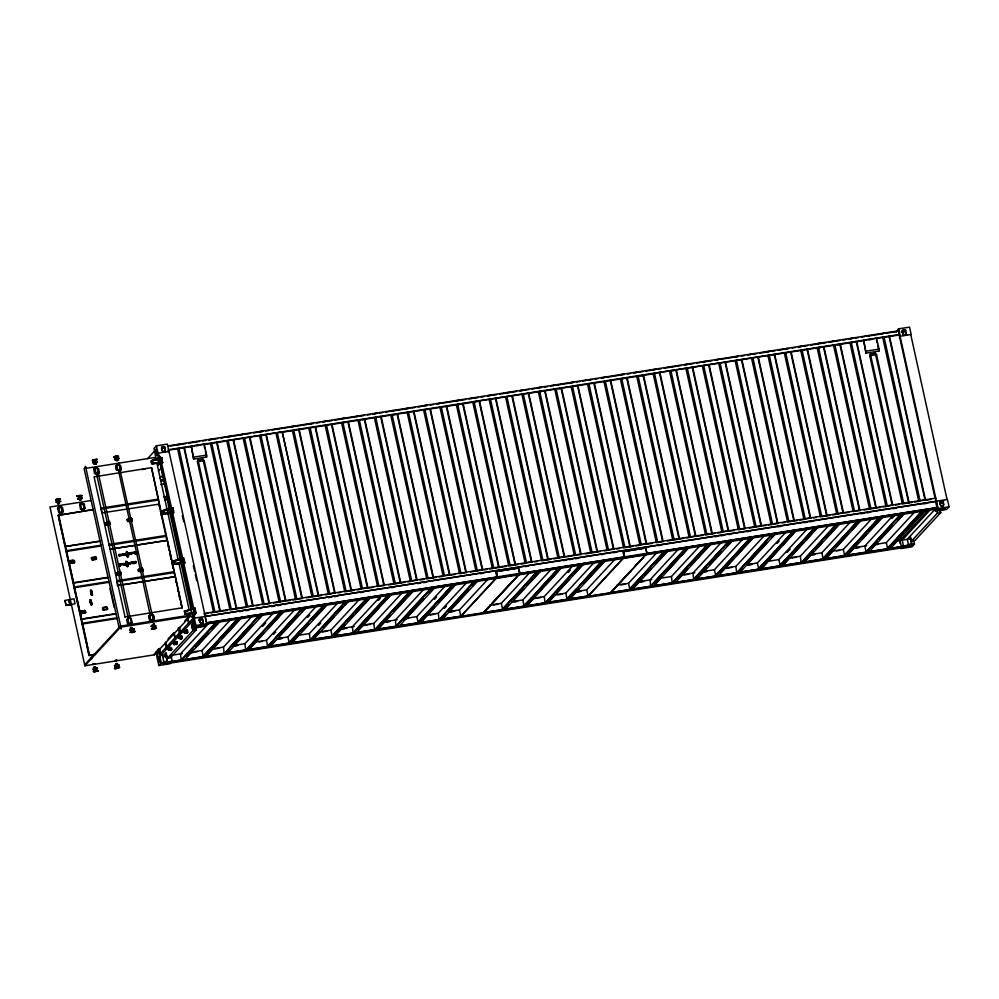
<?xml version="1.0" encoding="UTF-8"?>
<svg xmlns="http://www.w3.org/2000/svg" width="999" height="999" viewBox="0 0 999 999"><rect width="100%" height="100%" fill="white"/><g stroke="black" fill="none" stroke-linecap="round" stroke-linejoin="round"><path stroke-width="1.5" d="M169.78 649.812L168.694 649.163L169.181 648.501C169.256 645.878 169.443 651.922 169.78 649.113L171.104 648.913L170.429 650.386L169.98 649.025M90.16 602.147L91.396 601.96M90.634 592.432L91.871 592.232M126.411 564.472L127.647 564.273M126.885 554.745L128.109 554.944M126.811 565.521L127.447 563.936M127.273 555.806L127.235 554.17M127.422 565.584L127.56 564.223M128.009 555.444L127.972 554.482L127.273 555.556M127.922 554.22L126.698 552.947M159.503 657.704L159.615 659.29A5.195 1.436 81 0 0 160.002 661.063L160.227 661.8M164.61 498.339L167.083 497.952L169.368 510.489M193.644 459.09L191.296 446.253L204.258 444.205L206.643 455.082L206.606 457.055L193.644 459.09L191.296 446.253M195.267 623.975L195.105 625.124L194.593 624.7A5.195 1.436 81 0 1 193.856 621.341L194.256 620.192M866.008 353.134L863.66 340.284L876.623 338.249L879.02 349.126L878.983 351.086L866.008 353.134L863.66 340.284M57.517 508.454L58.079 507.654M57.842 508.241L58.441 508.479L57.817 508.266M59.153 512.362L59.266 512.037M62.937 511.65L62.425 511.288L62.85 511.775M70.192 563.336C66.746 560.639 75.312 558.241 74.625 562.15M80.332 505.044L79.733 504.82L80.357 505.019M80.782 508.928L80.919 508.978M80.519 611.413L81.131 613.548L85.527 612.787M85.002 508.541L84.303 503.846L79.92 504.283M81.406 612.587L81.069 612.662M84.565 611.825L84.678 611.513M85.627 612.599L85.452 610.951M94.618 469.63L94.106 469.28L94.53 469.767M91.321 558.229L95.592 556.843M91.421 557.829L92.033 559.964L96.129 559.34M95.454 473.201L94.83 473.301L95.467 473.176M91.621 605.032L90.797 604.582L89.997 600.137M92.557 594.917L91.259 594.867L90.459 590.421M91.109 590.372L90.447 590.746M92.395 558.703L92.17 558.466M91.234 590.534L91.533 591.445L90.697 590.696M90.385 599.825L91.833 604.982M92.482 594.992L91.683 590.546L90.859 590.109M91.421 658.416L90.797 658.516L91.433 658.553M99.463 472.577L98.901 473.376M96.091 558.129L96.066 558.154M96.616 558.616L92.358 560.002M105.307 522.852L106.319 524.95M106.256 523.951L105.744 523.588M103.297 609.153L102.772 608.803M107.642 608.741L107.08 609.552M115.634 465.846L116.508 470.279L118.069 470.054M116.496 572.714L116.508 574.637L117.333 575.074M116.321 572.976L117.008 575.037M121.291 469.518L119.73 464.947M116.858 573.588L117.283 574.075L116.871 573.563M120.467 573.301L120.492 573.114M120.966 574.575L121.254 572.527M127.223 519.405L127.397 521.053M127.722 566.47C125.412 567.682 124.85 559.49 126.948 561.925M126.661 551.673C132.243 556.081 124.475 560.676 126.736 551.598M127.422 566.608L125.974 561.45M127.298 556.655L126.274 551.985M127.497 563.311L126.224 562.674C125.911 561.888 127.36 560.514 127.822 566.283M128.284 556.568L127.285 552.122M126.186 561.401L127.023 561.838L127.635 566.558M131.993 519.755L131.468 519.393M127.41 619.305L127.435 619.28M132.155 520.854L132.143 518.943M132.405 520.516L131.643 518.531M132.368 623.051L131.131 618.506M136.026 552.547L135.402 552.647L136.089 552.672M132.455 622.652L131.356 623.463L130.482 617.981L129.57 617.994M136.014 552.709L135.777 552.722M138.237 569.53L138.574 571.478L141.646 571.316M139.198 570.616L138.674 570.267M143.344 570.729L142.333 568.631M148.801 615.659L150.112 620.579M148.626 615.921L149.588 620.267L152.622 619.692M149.738 619.929L149.838 620.054M153.871 618.968L153.846 618.993M154.283 619.605L153.559 615.459M170.305 648.676L170.429 650.386L171.778 649.5C172.802 646.291 167.058 647.252 169.355 649.887M179.433 636.425C178.172 641.583 181.256 632.067 182.342 638.099L180.981 638.985L180.544 637.624M168.569 648.601L168.868 647.827M173.576 643.194L176.548 643.069L177.223 643.618L176.486 644.417L175.662 643.993L176.835 641.57L177.223 643.618L175.874 644.517C174.925 642.544 176.711 640.534 176.598 643.718L173.963 642.782L176.835 641.57L175.699 642.856L173.576 643.194L174.063 644.792L173.664 642.657M184.141 631.793L187.4 630.182L187.775 632.23L187.05 633.016L186.214 632.592L187.4 630.182L186.251 631.455L184.141 631.793L185.09 633.179L184.653 631.193L186.825 630.394M180.494 637.062L180.981 638.985L181.718 638.199L181.356 636.126L180.494 637.062L181.98 636.026M102.023 513.124L100.936 508.154L158.242 499.125L151.511 467.657L182.168 607.954L175.287 576.648L117.57 585.539L116.721 581.655L116.883 580.706L174.188 571.678L167.308 540.372L109.603 549.263L167.308 540.372M159.902 508.379L158.242 499.125M166.908 540.234L158.928 503.958M174.875 576.51L174.188 571.678M127.997 555.806L127.31 555.756M184.216 631.268L183.991 632.642L185.09 633.179M126.96 562.549L126.773 561.875M108.304 577.597L73.626 583.066L66.296 551.473L66.508 550.674L101.186 545.217M116.284 613.873L81.606 619.343L74.276 587.749L74.475 586.95L109.166 581.493M89.136 655.332L82.455 623.226L117.145 617.769M174.151 642.569L174.488 644.73L174.326 643.656M187.113 631.668L184.59 631.418L187.775 632.23L186.426 633.116L185.914 631.206L183.991 631.505M168.931 649.475L167.994 649.213L169.018 650.087L171.104 648.913M176.274 641.795L173.426 642.906M179.37 637.512L178.559 637.812L179.583 638.686L181.368 637.424L182.342 638.099M236.775 608.803L229.995 609.877L197.415 461.713L198.002 460.015L202.934 459.24L204.208 460.651L236.775 608.803L246.391 607.292L210.402 443.593L282.242 431.918L318.781 595.879L321.516 595.454M909.152 502.847L902.359 503.921L869.779 355.756L870.366 354.058L875.311 353.271L876.573 354.682L909.152 502.847L911.9 502.41M181.244 636.875L179.208 636.675M496.241 571.565L496.99 577.097L206.406 622.889L497.14 576.935M623.413 551.523L624.163 557.055L519.83 573.501L518.806 568.831L517.682 568.044L496.353 571.478M116.171 456.943L118.419 456.131L115.984 456.093L116.359 459.54L114.573 459.615L116.483 458.366L116.471 457.067L113.824 456.98L116.883 457.53M131.743 630.906L130.195 632.305C132.805 633.191 137.899 630.731 132.018 630.881C128.284 632.03 132.417 632.28 131.818 630.019C126.349 631.43 138.873 628.558 131.518 629.882M119.093 665.434C108.591 667.07 121.291 665.858 114.648 665.484C118.719 664.472 119.493 664.76 117.37 667.295C125.524 665.671 108.454 671.952 116.97 666.845M151.473 628.833C159.54 627.272 146.366 624.587 153.222 627.16L153.359 627.784C145.492 631.83 165.247 625.898 151.536 629.133M123.564 555.119L123.426 553.808L123.564 555.119L119.243 555.806L119.106 554.495L119.243 555.806M131.344 562.325L135.727 561.513C136.813 565.746 128.859 561.913 131.668 563.374M93.894 469.031L94.443 473.426M97.827 468.668L98.277 468.718M98.651 472.402L99.076 472.889L98.626 472.427M79.708 504.333L80.407 509.028L84.79 508.591M116.871 469.53L117.27 470.042L117.008 469.468M120.979 469.455L120.542 468.968L120.991 469.43M121.116 469.792L120.554 465.384M109.653 523.414L109.678 523.389M96.354 559.29L96.191 557.08L91.521 557.642M127.148 519.48L131.393 518.419M128.072 519.93L128.059 519.955M80.694 611.151L80.707 613.061L81.531 613.498M119.081 564.435L119.505 564.934M119.593 564.797L119.231 564.373M102.61 607.692L102.622 609.602M142.595 570.092L142.607 570.067M90.534 658.216L92.22 657.517M151.923 460.889L158.192 459.215L158.978 462.824L152.46 463.311L151.923 460.889L158.192 459.215M162.937 511.013L169.218 509.353L170.005 512.949L163.474 513.449L162.937 511.013L169.218 509.353M173.963 561.138L180.232 559.477L181.031 563.086L174.5 563.573L173.963 561.138L180.232 559.477M184.99 611.276L191.259 609.602L192.045 613.211L185.514 613.698L184.99 611.276L191.259 609.602M94.031 461.126L95.23 460.414L94.031 461.126L92.495 460.214L97.078 459.303L94.967 460.976M95.979 670.154L94.78 670.853L95.979 670.154L98.289 671.028L93.506 671.69L95.055 670.292M153.222 627.16C155.295 623.938 154.758 633.99 154.171 625.449L151.199 626.248M136.501 551.823C132.992 551.523 122.927 555.656 123.938 553.846L118.981 554.62M118.744 566.046L120.342 565.796L119.93 563.936L118.332 564.185L123.476 563.561C124.825 565.609 121.94 563.161 124.326 563.686L124.338 564.785L123.277 563.673M152.46 463.311L158.978 462.824M163.474 513.449L170.005 512.949M174.5 563.573L181.031 563.086M185.514 613.698L192.045 613.211M130.045 553.571L131.406 552.734L131.631 553.733L123.963 554.944M123.988 564.198L135.727 561.513M60.464 498.988L57.343 500.511L55.694 499.712L60.39 498.688L58.267 500.362M92.495 460.214L97.078 459.303M57.655 500.187L55.794 500.149L57.343 500.511M92.482 460.764L97.153 459.602L95.267 460.651M55.694 499.712L57.38 498.938L58.054 502.047L56.244 502.197L57.792 500.799L60.664 501.261M56.244 502.197L60.727 501.573M57.792 500.799L56.144 501.773L57.567 501.535M94.443 462.987L94.068 459.552L94.755 462.662L92.932 462.812L97.415 462.187L95.405 461.276L92.832 462.387L94.48 461.413M58.991 501.898L58.004 499.125L60.39 498.688M95.105 461.6L97.353 461.875L95.105 461.6L94.992 459.403L95.367 462.849M93.819 469.118L95.579 468.244M96.154 473.501L94.805 468.806M95.167 654.37L88.986 655.494L58.179 515.359L93.319 509.403M80.494 496.578L76.948 496.178L81.731 495.516L80.182 496.915L81.831 495.954M113.711 457.092L115.984 456.093L116.134 459.865M77.06 496.053L79.258 497.052M76.948 496.178L80.22 495.342L80.594 498.776M77.947 498.538C82.305 500.487 83.591 494.268 77.872 499.001M78.009 498.851L79.97 498.588L79.296 495.492L79.483 498.089L77.81 498.688L79.708 497.352M114.573 459.615L118.244 459.153L117.37 459.677M79.92 495.666L81.731 495.516M116.396 457.967C112.288 461.238 116.958 456.381 118.869 458.179L117.283 459.39L118.856 458.728M80.632 497.202L82.18 497.564M82.28 498.002L79.533 498.538M115.734 465.659L118.869 464.785M934.964 508.304L935.601 511.188L946.59 509.465L949.05 506.805L947.439 499.463L194.281 618.156L191.82 620.816L193.431 628.146L204.42 626.423L206.88 623.763L167.382 444.093L156.393 445.829L153.933 448.476L155.544 455.819L158.429 455.357M147.59 458.603L154.857 450.761M155.544 455.819L158.004 453.159L168.993 451.423L168.394 452.085M151.998 463.848L161.863 462.512L151.998 463.848C146.541 458.304 166.346 457.592 158.254 459.028M161.563 448.801L165.509 447.377M155.282 460.302L159.415 455.831M159.303 458.017L158.242 453.196L158.916 458.416L161.875 457.604L162.587 462.987M158.891 458.616L159.528 457.929M160.439 458.366L161.076 457.679M161.875 457.604L158.916 458.416M157.817 465.497L159.877 463.274M160.627 462.899L159.99 463.586L162.163 462.662M108.854 521.977L109.253 521.391L106.394 522.365L106.93 524.85L108.879 523.888L110.027 524.363M158.441 471.091L161.526 467.757M159.815 478.471L162.899 475.137M130.769 518.518L131.169 517.944L128.309 518.906L128.846 521.391L130.794 520.429L131.943 520.904M64.997 600.461L66.096 605.444L64.997 600.461L68.844 599.725L69.942 604.695L66.096 605.444M68.694 599.887L73.951 598.763L75.05 603.746L69.793 604.857L68.844 599.725M171.341 513.274L163.024 513.973C157.904 508.728 174.925 507.892 170.379 508.928M91.321 590.709L91.483 591.42M163.024 513.973L173.988 512.712L172.902 507.729L170.317 508.141M170.554 508.054L169.917 508.741L172.902 507.729M119.043 564.335L119.268 565.334L123.689 564.56L123.476 563.561M91.259 594.867L92.383 595.179M119.93 563.936L120.192 565.958M171.466 508.491L172.09 507.817M89.91 600.549L91.296 604.994M134.815 552.172L136.513 551.673L136.913 553.533L135.165 553.946L134.753 552.085M90.11 600.549C92.345 600.074 89.173 602.26 90.634 600.099M171.004 513.711L171.641 513.024M91.134 600.349L92.108 604.308M135.165 553.946L136.913 553.533M135.926 552.984L135.702 551.985L135.926 552.984L124.425 554.32L130.819 553.309M119.88 572.102L120.267 571.528L117.407 572.489L117.957 574.974L119.905 574.013L121.041 574.487M109.977 588.736L114.161 607.305M141.796 568.643L142.183 568.069L139.323 569.03L139.872 571.528L143.244 570.904M182.367 563.411L174.051 564.11L173.376 561.063L183.117 557.942M88.986 655.494L95.467 654.045M151.511 467.657L94.056 476.848L125.012 616.82M174.051 564.11L183.903 562.762L183.366 563.086M180.944 558.866L181.568 558.191M84.64 664.772L119.368 627.285M183.541 558.279L185.015 562.837L182.055 563.648L191.983 608.803L194.942 607.991L196.029 612.961L193.082 613.786L194.518 618.194C193.956 602.971 195.429 610.202 184.403 611.188L185.065 614.235L194.93 612.899L185.065 614.235M126.811 619.193L128.571 618.319M90.834 500.561L49.95 507.005L84.865 665.784L120.642 627.147L190.547 616.133L192.807 617.707M182.03 563.848L184.203 562.912L183.579 563.598M126.698 619.692L127.597 623.813L129.146 623.576M95.842 669.53L92.957 669.205L97.365 668.206L95.542 669.854L97.427 668.518M133.991 629.283L129.645 629.82L131.031 629.37L131.706 632.479L134.977 631.643M94.917 669.68L93.057 669.642L94.518 669.592M97.228 668.356C93.169 666.258 97.727 675.212 95.454 669.455L97.365 668.206M93.506 671.69L98.289 671.028M130.195 632.305L132.018 632.155L131.331 629.045M134.053 628.821L131.955 629.233M132.368 631.093L134.915 631.343L132.368 631.093L132.642 632.33L132.255 628.895M98.214 670.729L93.406 671.253L94.743 670.629M153.896 619.917L152.972 619.742M114.848 668.518L119.543 667.494M116.433 666.146L117.757 666.071M116.521 665.209C113.449 665.234 120.142 663.823 117.183 665.072L118.993 665.009M153.659 627.459C157.867 628.658 153.671 625.849 151.648 629.02M155.582 625.736L154.171 625.449M154.283 627.634L156.131 628.221M154.146 627.022L155.782 626.048L153.434 626.435M153.634 629.033L153.247 625.586M184.403 611.188L192.445 608.953M192.595 608.316L191.958 609.003L194.131 608.066M155.345 652.659L157.455 650.386M167.969 639.023L173.239 633.354M184.815 620.854L190.072 615.172L190.297 616.171L154.508 654.807L84.865 665.784M156.393 653.334L158.566 652.409L158.017 649.912M157.929 653.084L158.566 652.409M160.29 656.031L158.292 649.088M192.045 621.69L160.539 655.719A5.632 4.558 -32.2 0 1 160.577 653.358L177.722 634.852A5.632 2.922 1.1 0 0 178.584 636.226L178.471 635.551M178.584 636.226L178.172 634.365L194.305 616.945M166.096 653.171L167.22 658.341L166.096 653.171L162.737 656.892L166.134 656.368L167.195 661.213L163.724 661.825L162.562 655.069L159.678 655.519L157.218 658.179L158.829 665.509L169.818 663.786L172.278 661.126L171.004 655.344M159.653 657.292L160.527 656.331M168.119 649.775L170.429 649.238M178.684 638.373L180.981 637.837M185.914 631.206L186.776 630.269L187.163 632.317L186.751 631.605M162.587 656.668L165.784 653.221M191.546 625.411L192.994 630.519L191.546 625.411L193.144 623.688M191.696 625.636L193.719 623.451M158.829 665.509L161.289 662.861L172.278 661.126M193.431 628.146L195.891 625.499L206.88 623.763M205.27 616.42L631.43 549.475M166.845 658.466L170.242 657.929L196.154 629.944L195.354 626.311M167.22 658.341L192.994 630.519M195.879 627.122L203.534 625.986A3.609 0.737 -12.4 0 0 204.508 624.937L198.089 625.948A3.609 0.737 -12.4 0 0 197.115 626.997M194.855 629.595L196.928 627.36M167.195 661.213L165.984 656.131M208.841 623.276L180.494 653.883L181.306 660.501L184.403 660.014L220.105 621.478M181.169 659.877L215.821 622.477M181.306 660.501L217.008 621.965M186.788 656.093L193.094 649.288M212 628.883L216.196 624.35M187.412 655.993L192.657 650.324M195.816 646.927L208.416 633.316M212.612 628.783L218.918 621.99M189.897 652.397L201.973 650.499L230.332 619.88M241.521 617.782L205.881 656.63L202.797 657.117L237.312 619.08M202.66 656.493L215.871 642.794M219.031 639.397L236.875 620.117M202.797 657.117L238.499 618.568M221.928 637.974L227.173 632.305M206.793 654.882L218.344 642.407M222.54 637.874L241.446 617.469M211.376 649.013L223.464 647.102L252.859 615.372M263.062 614.697L227.36 653.246L224.275 653.733L259.84 614.572M230.007 647.352L251.011 624.675M253.109 622.402L258.366 616.733M224.275 653.733L259.977 615.184L262.038 614.86M232.904 645.916L237.113 641.383M250.761 626.648L252.859 624.375M258.117 618.718L260.215 616.445M227.223 652.622L229.333 650.361M233.529 645.829L236.676 642.419M238.773 640.159L252.435 625.411M258.729 618.618L261.875 615.209M232.867 645.629L244.942 643.718L273.289 613.111M262.55 626.423L265.697 623.026M284.478 611.001L248.851 649.862L245.766 650.349L280.282 612.312M245.766 650.349L281.468 611.8M261.738 634.602L263.848 632.33M268.044 627.797L271.191 624.4M281.693 613.061L283.791 610.789M249.762 648.101L263.411 633.366M268.656 627.697L279.158 616.358M281.268 614.098L284.415 610.701M255.856 642.007L266.421 640.334L294.78 609.727M273.526 634.377L275.624 632.105M267.245 646.965L302.947 608.416L306.031 607.929L270.329 646.478L267.245 646.965L301.76 608.928M267.108 646.341L271.928 641.708M275.075 638.311L301.323 609.964M279.033 635.751L282.18 632.342M293.731 619.88L297.927 615.347M270.192 645.854L274.4 641.321M279.645 635.651L297.49 616.383M301.698 611.85L304.845 608.441M277.335 638.623L287.912 636.95L316.258 606.343M307.617 617.382L309.715 615.122M327.522 604.545L291.808 643.094L288.723 643.581L324.288 604.407M288.586 642.956L307.055 623.588M309.166 621.316L319.655 609.977M288.723 643.581L324.425 605.032M291.059 642.569L293.157 640.297M304.707 627.834L307.867 624.425M314.161 617.619L316.258 615.359M291.683 642.469L300.075 633.403M302.173 631.131L308.479 624.325M312.675 619.792L324.225 607.33M298.826 635.227L309.39 633.566L337.749 602.959M318.594 625.337L320.691 623.076M348.926 600.849L313.299 639.71L310.214 640.197L344.73 602.16M310.214 640.197L345.916 601.648M315.696 635.776L318.843 632.379M325.15 625.574L327.247 623.314M336.7 613.111L341.945 607.442M318.406 633.416L313.299 639.71M323.664 627.747L334.166 616.408M337.312 613.011L342.557 607.342M344.667 605.069L348.863 600.536M318.793 632.08L330.881 630.182L360.277 598.438M370.479 597.777L334.777 636.313L331.693 636.8L366.208 598.776M331.556 636.188L342.669 624.75M345.829 621.353L365.771 599.812M331.693 636.8L367.395 598.264L369.455 597.939M335.077 634.665L337.175 632.392M347.677 621.053L352.934 615.384M334.64 635.701L345.142 624.363M348.289 620.953L352.497 616.42M355.644 613.024L368.244 599.425M380.706 596.191L352.36 626.798L353.171 633.416L356.268 632.929L391.833 593.768L383.429 602.834M378.359 600.424L380.469 598.164M353.047 632.804L387.699 595.392M355.756 630.431L375.711 608.891M379.907 604.358L388.311 595.292M353.171 633.416L388.886 594.88M358.666 629.008L363.911 623.339M382.817 602.934L387.013 598.401M358.229 630.044L363.474 624.375M366.633 620.978L379.233 607.367M361.763 625.312L373.838 623.413L402.197 592.794M374.662 630.032L410.364 591.495L413.449 591.008L377.747 629.545L374.662 630.032L409.178 592.007M393.793 610.889L397.989 606.356M410.601 592.744L412.699 590.484M377.61 628.92L390.209 615.322M394.418 610.789L413.311 590.384M423.676 589.41L395.329 620.029L396.141 626.648L399.225 626.161L434.94 587.612M396.004 626.023L431.705 587.487M400.824 621.39L421.828 598.726M423.926 596.453L431.281 588.523M396.141 626.648L431.78 587.799M403.733 619.967L407.929 615.434M421.578 600.699L423.676 598.426M428.933 592.757L432.08 589.36M404.345 619.867L423.251 599.462M429.545 592.669L433.741 588.124M404.732 618.543L416.808 616.633L445.167 586.026M434.415 599.338L436.513 597.077M456.343 583.916L420.716 622.777L417.632 623.264L452.147 585.227M417.495 622.639L432.804 606.668M434.915 604.407L448.563 589.672M417.632 623.264L453.334 584.715M432.567 608.653L434.665 606.381M438.861 601.848L442.008 598.451M453.558 585.976L455.669 583.703M420.579 622.152L434.228 607.417M439.485 601.748L449.975 590.409M452.085 588.149L456.281 583.616M427.722 614.922L438.299 613.249L467.694 581.505M444.343 608.428L446.441 606.156M439.11 619.88L474.812 581.331L477.897 580.844L442.195 619.392L439.11 619.88L473.626 581.843M443.544 616.595L445.641 614.335M449.85 609.802L452.997 606.393M464.547 593.93L468.743 589.385M442.058 618.768L445.217 615.372M450.462 609.702L468.319 590.421M472.515 585.889L476.71 581.356M449.063 611.55L459.465 609.914L487.824 579.308M443.568 618.856L460.839 616.133L496.391 577.747M399.488 625.661L461.051 616.283L496.453 578.059L519.23 574.15M483.816 612.1L489.085 606.405M492.257 602.984L512.3 581.356M515.459 577.934L519.68 573.376L518.656 568.718M519.38 573.988L483.678 612.537L502.072 609.627M519.83 573.501L624.313 556.893M461.051 616.283L483.891 612.674L519.293 574.462M489.622 605.169L501.323 603.321L529.67 572.714M502.147 609.939L537.849 571.403L540.934 570.916L505.232 609.452L502.147 609.939L536.663 571.915M502.01 609.328L520.479 589.947M524.675 585.414L536.226 572.951M504.47 608.928L508.678 604.395M526.523 585.127L531.78 579.457M505.094 608.841L508.241 605.431M513.486 599.762L523.988 588.436M527.147 585.027L539.747 571.428M512.237 601.598L522.802 599.937L551.161 569.33M562.275 566.908L526.71 606.068L523.626 606.555L559.19 567.395M523.488 605.931L531.456 597.902M535.651 593.369L555.606 571.828M523.626 606.555L559.328 568.019M537.512 593.081L542.757 587.412M526.573 605.456L534.977 596.378M538.124 592.981L542.32 588.448M545.479 585.039L558.079 571.44M533.716 598.214L544.293 596.553L572.639 565.933M568.194 572.452L570.292 570.179M583.828 563.836L548.189 602.684L545.104 603.171L579.62 565.134M545.104 603.171L580.806 564.622L583.903 564.148M547.44 602.16L553.746 595.354M572.639 574.949L576.848 570.417M553.309 596.391L548.189 602.684M556.455 592.994L569.055 579.395M573.264 574.862L583.766 563.523M553.696 595.067L565.771 593.156L595.179 561.426M605.382 560.751L569.68 599.3L566.595 599.787L602.16 560.626M566.458 599.163L576.523 588.861M579.67 585.464L601.723 561.663M566.595 599.787L602.297 561.238L604.358 560.914M583.628 582.904L587.824 578.371M599.375 565.896L602.522 562.499M569.542 598.676L578.995 588.473M584.24 582.804L603.146 562.4M576.398 591.483L586.638 589.872L614.997 559.265M622.514 558.828L588.011 596.091L571.141 598.751M586.638 589.872L588.224 596.241L623.626 558.016M610.988 592.057L616.258 586.363M618.369 584.09L631.031 570.417M635.252 565.871L646.852 553.334L624.625 556.843L623.688 551.71L645.067 548.151L645.978 548.788M618.294 584.465L610.851 592.494L629.245 589.597M620.367 582.217L643.281 557.479M646.553 553.946L611.063 592.644L588.224 596.241M645.729 548.451L647.002 553.458L937.736 507.492L937.874 508.116L937.112 508.941L205.944 624.163L206.706 623.351L937.874 508.116M616.795 585.127L628.496 583.279L656.842 552.672M629.308 589.897L665.009 551.361L668.106 550.874L632.404 589.422L629.308 589.897L663.823 551.873M629.17 589.285L641.346 576.71M643.443 574.45L662.349 554.045M632.692 587.762L635.851 584.353M646.341 573.026L650.549 568.481M633.316 587.662L642.769 577.459M644.867 575.187L651.161 568.394M655.369 563.848L666.92 551.386M678.333 549.288L649.974 579.895L650.799 586.513L653.883 586.026L689.447 546.865L681.043 555.931M876.623 338.249L899.162 335.04L898.875 330.744L167.707 445.966M650.661 585.901L685.314 548.488M654.432 582.392L673.326 561.987M677.534 557.454L685.926 548.389M650.799 586.513L686.5 547.976M657.33 580.968L661.525 576.435M667.832 569.63L669.929 567.37M680.431 556.031L684.627 551.498M654.795 584.278L661.101 577.472M666.345 571.803L676.847 560.464M935.601 511.188L938.061 508.528L900.099 336.288L911.163 334.465L909.552 327.135L898.563 328.858L896.203 332.018M659.377 578.409L671.465 576.51L699.812 545.904M899.562 336.85L900.174 336.201L898.563 328.858M672.215 582.817L706.793 545.104M672.277 583.129L707.979 544.592L711.063 544.105L675.361 582.642L673.314 582.966M677.759 578.721L679.857 576.448M690.359 565.122L695.616 559.452M677.334 579.757L687.836 568.419M690.983 565.022L695.179 560.489M697.277 558.216L710.938 543.481M721.303 542.507L692.944 573.126L693.768 579.745L696.852 579.258L732.554 540.709M693.631 579.12L728.283 541.708M699.5 573.364L719.442 551.823M722.602 548.414L728.895 541.62M693.768 579.745L729.395 540.896M700.299 574.2L706.593 567.395M726.548 545.854L729.695 542.457M696.715 578.633L698.813 576.373M700.911 574.1L706.168 568.431M709.315 565.034L721.915 551.436M727.16 545.766L731.368 541.221M702.347 571.64L714.422 569.73L742.781 539.123M753.97 537.012L718.331 575.874L715.247 576.361L749.762 538.324M715.109 575.736L729.382 560.901M732.529 557.504L749.325 539.36M715.247 576.361L750.948 537.812M736.475 554.944L740.684 550.412M720.291 572.989L732.891 559.378M737.1 554.845L753.895 536.713M723.825 568.256L735.913 566.346L765.309 534.602M736.725 572.976L772.427 534.428L775.524 533.941L739.822 572.489L736.725 572.976L771.24 534.94M746.415 564.023L750.611 559.49M763.211 545.891L766.37 542.494M771.615 536.825L774.762 533.416M739.685 571.865L742.831 568.468M747.027 563.936L766.982 542.395M772.227 536.725L774.337 534.453M746.827 564.635L757.392 562.961L785.751 532.355M777.097 543.406L779.195 541.133M796.865 529.932L761.3 569.105L758.216 569.592L793.78 530.419M758.079 568.968L775.499 550.736M777.597 548.463L790.197 534.865M758.216 569.592L793.918 531.043M775.249 552.709L777.347 550.437M782.592 544.767L784.702 542.507M762.212 567.345L776.91 551.473M783.216 544.68L792.669 534.465M768.306 561.251L778.883 559.577L807.229 528.971M787.037 552.484L790.184 549.088M779.632 565.896L814.21 528.171M779.557 565.584L785.426 559.815M788.573 556.418L801.173 542.807M804.332 539.41L813.785 529.208M786.225 560.664L788.336 558.391M792.532 553.858L795.679 550.449M806.181 539.123L811.425 533.454M782.642 565.097L787.899 559.428M793.144 553.758L803.646 542.42M805.743 540.159L811.001 534.49M815.196 529.957L818.343 526.548M818.481 527.172L815.396 527.659L779.695 566.208L782.779 565.721L818.418 526.86M788.286 558.091L800.361 556.193L829.769 524.45M839.972 523.788L804.27 562.337L801.186 562.824L836.75 523.651M801.186 562.824L836.887 524.275L838.935 523.951M803.508 561.813L806.668 558.404M817.17 547.065L822.414 541.396M804.133 561.713L813.586 551.51M815.684 549.238L821.977 542.432M826.185 537.899L837.736 525.437M811.275 554.47L821.84 552.809L850.199 522.202M861.388 520.092L825.748 558.941L822.664 559.428L857.179 521.403M822.527 558.816L844.143 536.038M848.351 531.505L857.791 521.303M822.664 559.428L858.366 520.891M828.146 555.019L832.342 550.486M838.648 543.681L840.746 541.421M851.248 530.082L856.493 524.413M826.66 557.192L832.966 550.387M837.162 545.854L847.664 534.515M851.86 529.982L856.068 525.449M858.166 523.176L861.313 519.78M831.243 551.323L843.331 549.425L871.677 518.818M844.143 556.043L879.844 517.507L882.941 517.02L847.239 555.556L844.143 556.043L878.658 518.019M844.005 555.419L855.132 543.993M859.327 539.46L878.233 519.055M861.175 539.16L866.433 533.491M848.151 553.808L858.653 542.469M861.8 539.073L867.045 533.404M869.142 531.131L881.755 517.532M893.168 515.422L864.809 546.041L866.108 551.947M891.87 518.531L893.968 516.271M900.149 514.622L865.634 552.659L868.718 552.172L904.42 513.636M865.634 552.659L901.335 514.11M872.164 547.115L877.409 541.446M897.364 519.905L900.511 516.508M872.776 547.015L876.985 542.482M880.131 539.085L892.731 525.474M897.976 519.805L903.233 514.148M874.212 544.555L886.3 542.644L914.647 512.037M925.836 509.94L890.196 548.788L887.112 549.275L921.627 511.238M886.975 548.651L900.199 534.952M904.395 530.419L921.19 512.275M887.112 549.275L922.814 510.726M907.292 528.995L911.5 524.463M891.108 547.04L903.72 533.429M907.916 528.896L925.761 509.627M928.808 509.453L899.612 540.971L900.149 543.456M936.45 501.198L935.763 501.935L937.112 508.941M931.218 508.766L902.184 540.122L907.204 539.323L935.201 509.103M890.196 548.788L901.585 546.528L901.722 547.152L900.961 547.976L169.78 663.199L169.643 662.587M647.002 553.458L937.736 507.492M914.447 544.168L903.458 545.904L900.986 548.551L911.975 546.828L914.447 544.168L913.473 539.76M907.204 539.323L908.416 544.405M911.45 541.121L937.362 513.136L940.758 512.612L914.922 540.509L911.45 541.121L910.376 536.276L907.342 539.56L910.738 539.023L911.725 543.956L910.601 538.786M132.53 630.144L134.128 629.133M90.884 604.07L91.608 603.658L90.996 604.133M94.455 464.435L95.105 464.048M95.367 468.344L96.591 468.007L95.392 468.618M117.57 458.866L116.221 459.153M128.184 617.769L96.766 474.9L97.415 474.5L98.589 474.4L129.907 616.82L129.258 617.22M98.526 474.325L96.379 474.525L97.303 474.662M59.328 502.322L57.53 502.709M59.54 503.259L57.38 503.459L58.317 503.583M59.378 503.571L57.755 503.721L58.454 503.821M150.1 614.31L118.681 471.441C123.339 470.229 116.983 470.779 119.218 471.203M120.28 471.191L151.823 613.374L151.174 613.761M80.37 500.362C84.003 498.563 77.597 500.012 80.232 500.137M175.899 444.905L180.844 444.118M192.308 442.32L197.24 441.546M208.704 439.735L213.636 438.961M225.1 437.15L230.045 436.376M241.496 434.565L246.441 433.791M257.904 431.98L262.837 431.206M274.3 429.395L279.233 428.621M290.697 426.81L295.642 426.036M307.093 424.225L312.038 423.451M323.501 421.64L328.434 420.866M339.897 419.056L344.805 418.007M356.293 416.471L361.238 415.696M372.689 413.886L377.634 413.111M405.494 408.716L410.427 407.942M421.89 406.131L426.81 405.082M438.286 403.546L443.231 402.772M454.695 400.974L459.627 400.187M471.091 398.389L476.024 397.602M487.487 395.804L492.432 395.017M503.883 393.219L508.828 392.432M129.47 623.626L130.132 623.339M520.292 390.634L525.224 389.847M131.518 624.412L129.37 624.6L130.295 624.737M131.356 624.725L129.745 624.862L130.444 624.962M150.487 614.872L149.713 615.421L150.812 620.404M130.382 629.283L132.517 628.945M132.318 628.009L130.157 628.209L131.094 628.346M130.819 629.72L132.43 629.57M536.688 388.049L541.595 386.988M151.386 620.167L152.048 619.88M153.234 620.017L152.597 619.605M152.36 621.515C155.981 619.717 149.588 621.166 152.223 621.291M153.671 624.75L154.533 624.225L152.435 624.949M553.084 385.464L558.029 384.677M152.735 626.261L154.345 626.111M154.433 625.486L152.298 625.824M92.994 663.798L93.319 664.397M93.069 664.36L94.905 663.86L94.243 664.248M569.48 382.879L574.425 382.093M95.629 667.394L93.719 667.232L94.405 667.332M116.583 660.651L115.21 660.664M585.889 380.294L590.821 379.52M117.545 663.948L115.709 663.948M602.285 377.709L607.217 376.935M618.681 375.124L623.601 374.076M635.077 372.54L640.022 371.765M651.485 369.955L656.418 369.18M667.881 367.37L672.814 366.596M684.278 364.785L689.223 364.011M700.686 362.2L705.619 361.426M717.082 359.615L722.015 358.841M733.478 357.03L738.423 356.256M749.874 354.445L754.819 353.671M766.283 351.86L771.216 351.086M782.679 349.275L787.612 348.501M799.075 346.69L804.02 345.916M815.471 344.106L820.391 343.057M831.88 341.521L836.812 340.746M848.276 338.948L853.208 338.162M881.068 333.778L886.013 332.992M116.658 667.17L114.773 668.219L118.169 667.944L117.482 664.834M117.457 666.408L118.893 665.122M178.559 637.812L179.296 637.412M167.994 649.213L168.744 648.801M124.588 554.07L124.813 555.057L124.588 554.07L130.007 553.209L130.22 554.208L119.356 555.669M124.326 563.686L130.881 562.4L131.156 563.461L124.338 564.785M117.183 457.192L118.519 456.568M154.445 626.685L155.782 626.048M99.276 473.164L95.205 473.951L94.518 473.351M57.705 507.867L61.776 507.067M84.79 508.304L84.865 508.029M128.184 556.743L127.497 556.93M90.097 599.962L90.784 599.775M80.619 611.226L85.015 610.464M102.535 607.779L106.606 606.98M107.442 609.328L103.372 610.127M131.793 622.414L131.905 623.051L131.768 622.439M193.794 446.203L177.597 448.763L213.586 612.462L210.839 612.887M197.415 461.713L204.208 460.651M280.07 432.604L364.785 419.255L400.774 582.966L404.895 582.317M459.103 404.395L374.388 417.744L410.377 581.443L407.642 581.88M478.221 401.386L456.381 404.82L492.382 568.518L489.635 568.955M600.312 551.51L597.564 551.947L561.575 388.249L474.088 401.685L472.789 402.235L508.778 565.946L518.319 564.435M558.853 388.673L643.568 375.324L679.557 539.023L683.678 538.374M880.469 507.367L876.348 508.016L840.359 344.318L654.482 373.251L653.171 373.813L689.173 537.512L686.425 537.949M213.586 612.462L227.248 610.302M863.286 340.696L849.962 342.794L885.963 506.493L883.216 506.93M233.591 439.935L269.58 603.633L262.787 604.707L226.798 441.009M249.438 437.087L285.427 600.786L279.183 602.122L243.194 438.424M292.844 599.974L302.372 598.463L266.383 434.765M869.779 355.756L876.573 354.682M318.781 595.879L311.988 596.952L275.999 433.254M325.637 594.805L334.628 593.031L298.639 429.333M354.32 590.284L344.78 591.783L308.791 428.084M400.774 582.966L393.981 584.028L357.992 420.329M410.377 581.443L416.62 580.107L380.631 416.408M436.313 577.36L426.785 578.858L390.784 415.159M430.382 408.928L466.371 572.627L459.577 573.688L423.588 409.99M446.778 406.343L482.767 570.042L475.974 571.103L439.985 407.405M492.382 568.518L506.031 566.371M551.111 559.265L541.57 560.776L505.581 397.065M562.986 557.042L557.979 558.191L521.977 394.48M566.133 556.905L575.674 555.044L539.685 391.346M597.564 551.947L590.771 553.021L554.782 389.323M604.432 550.861L613.411 549.1L577.422 385.402M633.104 546.341L623.576 547.852L587.574 384.153M627.172 377.909L663.161 541.608L656.368 542.682L620.379 378.983M679.557 539.023L672.764 540.097L636.775 376.398M715.109 533.429L705.569 534.927L669.58 371.228M709.165 364.985L745.154 528.683L738.361 529.757L702.372 366.059M725.561 362.4L761.55 526.098L754.769 527.172L718.768 363.474M768.418 525.024L777.959 523.513L741.957 359.815M797.102 520.504L787.562 522.002L751.573 358.304M829.894 515.334L820.366 516.833L784.365 353.134M807.017 349.213L843.006 512.912L836.762 514.248L800.773 350.549M876.348 508.016L869.555 509.078L833.566 345.379M885.963 506.493L892.207 505.169L856.218 341.458M58.179 499.962L60.29 498.801M623.526 551.436L631.356 550.137M151.336 460.801L156.081 459.378L155.632 457.355L85.976 468.331M162.35 510.926L169.268 509.165M173.376 561.063L181.406 559.053M96.266 467.132L97.29 466.983L96.416 467.495M117.02 460.589C122.228 459.428 112.512 460.914 117.52 460.489M118.182 463.686L119.206 463.524L118.332 464.036M117.283 464.885L118.506 464.547M118.444 464.922L118.844 464.498M96.491 473.401L97.702 473.076M119.605 469.53L118.444 470.329M118.406 469.955L119.056 469.805M58.454 506.705L60.589 506.368M80.532 502.934L82.143 502.784M80.37 503.246L82.505 502.909M82.717 503.846L80.582 504.183L81.631 509.165M59.79 512.787L61.014 512.462M60.002 513.723L62.138 513.386M81.706 509.34L83.854 509.003M81.918 510.277L84.053 509.94M389.735 410.926L394.031 410.527M172.34 512.962L172.877 512.637L171.353 513.049M865.309 335.976L869.617 335.577M129.907 616.82C125.474 617.519 131.893 616.583 129.408 617.569M151.823 613.374C147.39 614.06 153.809 613.136 151.336 614.123M150.911 614.722L150.524 615.147M129.483 623.488L131.281 623.101M153.509 624.387L154.171 624.1L152.335 624.5M91.458 656.78L93.257 656.393M116.184 660.526L117.045 660.014L115.472 660.152M95.267 668.518C98.227 667.282 91.533 668.693 94.605 668.668M95.317 669.093L95.966 668.706L94.393 669.243M117.233 665.646L117.882 665.259L116.309 665.784M157.467 654.12L158.541 653.958M92.957 669.205L94.343 668.756M80.095 496.503L81.618 495.629M71.541 604.295L66.246 605.269M97.103 473.726L98.601 472.977L96.528 473.788M118.968 469.755L120.891 469.842M59.041 506.243L59.965 506.093M59.878 507.305L58.666 507.629L59.715 512.612M60.727 513.886L61.651 513.748M82.642 510.439L83.566 510.289M151.511 614.635L149.95 615.059L151.536 615.047M92.033 656.318L92.957 656.181M114.51 665.634L116.259 665.309L116.933 668.418L116.558 664.972M113.649 456.793L116.608 456.281M170.242 446.053L185.639 443.631M188.724 443.144L199.5 441.446M202.572 440.959L205.657 440.472M208.729 439.997L211.813 439.51M214.885 439.023L217.969 438.536M221.041 438.049L224.126 437.562M227.198 437.087L242.595 434.652M245.679 434.165L250.287 433.441M253.371 432.954L256.456 432.467M259.528 431.993L262.612 431.506M265.684 431.019L268.768 430.532M271.84 430.045L274.925 429.558M277.997 429.071L307.242 424.463M310.327 423.976L313.399 423.501M316.483 423.014L319.568 422.527M322.64 422.04L325.724 421.553M328.796 421.066L331.88 420.591M334.952 420.104L358.042 416.458M361.126 415.971L364.198 415.497M367.282 415.01L370.354 414.523M373.439 414.036L376.511 413.549M379.595 413.062L382.679 412.575M385.751 412.1L388.836 411.613M391.908 411.126L408.841 408.454M411.925 407.967L414.997 407.492M418.082 407.005L421.153 406.518M424.238 406.031L427.31 405.544M430.394 405.057L433.466 404.57M436.551 404.096L439.622 403.608M442.707 403.121L465.796 399.475M468.881 399.001L471.953 398.514M475.037 398.027L478.109 397.54M481.193 397.053L484.265 396.566M487.35 396.079L490.422 395.604M493.506 395.117L496.578 394.63M499.662 394.143L516.595 391.471M519.667 390.996L522.752 390.509M525.836 390.022L528.908 389.535M531.992 389.048L535.064 388.561M538.149 388.074L541.221 387.6M544.305 387.113L547.377 386.625M550.461 386.138L553.533 385.651M556.618 385.164L573.551 382.505M576.623 382.018L579.707 381.531M582.779 381.044L585.864 380.557M588.948 380.07L592.02 379.595M595.104 379.108L598.176 378.621M601.261 378.134L604.333 377.647M607.417 377.16L624.35 374.5M627.422 374.013L630.506 373.526M633.578 373.039L636.663 372.552M639.735 372.065L642.819 371.578M645.891 371.104L655.132 369.642M658.216 369.155L661.288 368.668M664.372 368.181L681.306 365.522M684.377 365.035L687.462 364.548M690.534 364.061L693.618 363.574M696.69 363.099L699.775 362.612M702.846 362.125L712.087 360.664M715.172 360.177L718.244 359.702M721.328 359.215L732.105 357.517M735.177 357.03L738.261 356.543M741.333 356.056L744.417 355.569M747.489 355.082L750.574 354.608M753.646 354.121L756.73 353.634M759.802 353.147L769.043 351.685M772.127 351.211L775.199 350.724M778.283 350.237L789.048 348.539M792.132 348.052L795.216 347.565M798.288 347.078L801.373 346.603M804.445 346.116L807.529 345.629M810.601 345.142L825.998 342.719M829.07 342.232L839.847 340.534M842.931 340.047L846.003 339.56M849.088 339.073L852.159 338.586M855.244 338.112L858.328 337.625M861.4 337.138L864.485 336.651M867.557 336.163L882.954 333.741M886.026 333.254L896.802 331.556M161.513 447.552L164.086 447.152M902.134 330.844L905.993 330.232M161.838 448.389L164.41 447.989A3.609 0.737 -12.4 0 0 165.26 447.564M901.173 331.88L905.032 331.268A3.609 0.737 -12.4 0 0 905.519 331.056M902.172 332.093L905.231 331.606M168.519 449.7L899.699 334.465M94.168 461.75L95.492 461.675M116.483 458.366L118.869 458.179L117.407 458.229M167.994 450.274L180.32 448.326M196.678 445.754L199.55 445.304M203.871 444.617L210.402 443.593M260.951 435.626L263.674 435.189M342.944 422.702L345.666 422.277M362.063 419.692L377.11 417.32M393.506 414.735L396.216 414.31M539.735 391.683L542.457 391.258M621.74 378.771L624.45 378.334M640.846 375.749L655.893 373.389M672.29 370.804L675.012 370.367M818.531 347.752L821.24 347.327M837.637 344.742L852.684 342.37M869.043 339.797L871.927 339.335M904.507 334.99L907.179 334.565M193.681 457.13L206.643 455.082M866.058 351.173L879.02 349.126M160.389 462.987L162.962 462.574M142.008 469.567L145.03 469.093M160.564 480.644L163.636 480.157M161.576 480.969L164.648 480.494M160.814 484.465L165.135 483.778M59.091 512.712L62.875 512.05M163.549 496.89L167.869 496.216M58.179 515.359L93.007 509.727M100.762 509.103L158.079 500.074M164.573 500.299L168.356 499.35L167.083 497.952M101.623 512.986L159.34 504.095M105.694 522.539L109.803 521.915L110.427 523.726M106.244 525.024L108.716 524.637M130.632 521.178L127.835 521.54L127.21 519.717M58.329 515.197L65.21 546.503L99.888 541.033M100.337 541.321L65.21 546.503M166.221 535.402L108.916 544.43L108.741 545.379L166.046 536.351M66.296 551.473L100.986 546.003M69.893 560.963L74.201 560.614M74.213 562.787L70.117 563.424M70.442 563.448L74.513 562.662L74.425 560.826M127.285 563.049L126.049 563.249L127.435 563.286M135.989 562.699L124.413 564.11M118.706 566.083L120.342 565.796M126.798 565.284L127.547 565.172M183.916 557.867L181.343 558.266L170.404 508.703M116.721 572.664L121.179 572.614M138.636 569.218L142.407 568.543M182.43 563.249L185.015 562.837M117.258 575.162L119.73 574.762M73.189 582.779L107.867 577.31M74.276 587.749L108.966 582.28M116.721 581.655L174.026 572.627M175.287 576.648L117.57 585.539M92.058 594.043L91.583 594.442M80.919 611.101L84.94 610.551L85.639 612.287M102.835 607.642L106.93 607.017L107.555 608.828M81.156 619.055L115.847 613.586M124.863 616.982L182.317 607.779M82.255 624.025L116.933 618.556M194.942 607.991L192.37 608.403L181.418 558.828M130.27 618.493L131.206 618.431M149.013 615.609L151.486 615.222M152.185 615.034L153.396 615.172L154.296 619.28M193.456 613.374L196.029 612.961M190.072 615.172L120.429 626.148L120.642 627.147M204.508 613.398L935.688 498.176L935.151 498.751L899.162 335.04M380.119 585.864L384.378 585.539L348.376 421.84M576.91 554.857L581.168 554.532L545.167 390.834M702.821 535.364L690.471 536.95L654.482 373.251M855.706 510.914L859.952 510.601L823.963 346.89M203.983 613.973L208.104 613.324M255.919 605.794L258.666 605.357M273.701 602.984L277.809 602.335M287.35 600.836L290.097 600.399M306.493 597.814L310.614 597.165M337.924 592.869L340.671 592.432M357.068 589.847L359.815 589.41M369.343 587.912L373.464 587.262M388.486 584.902L392.607 584.253M419.917 579.944L424.038 579.295M439.061 576.923L443.181 576.273L407.192 412.575M451.348 574.987L455.457 574.338M470.492 571.977L474.6 571.328M484.14 569.817L486.888 569.393M521.053 564.01L525.174 563.361L489.185 399.65M534.715 561.85L537.462 561.426M553.858 558.841L556.605 558.404M585.277 553.883L589.398 553.234M616.708 548.926L619.455 548.501M635.851 545.916L638.598 545.479M648.139 543.98L652.247 543.331M667.282 540.958L671.39 540.309M717.844 532.991L721.965 532.342L685.976 368.643M730.132 531.056L734.253 530.407M749.275 528.034L753.396 527.385M762.924 525.886L765.671 525.449M782.08 522.877L784.814 522.44M799.849 520.067L803.958 519.418L767.969 355.719M813.498 517.919L816.245 517.482M832.642 514.897L835.389 514.473M844.929 512.962L849.038 512.312M864.073 509.952L868.193 509.303M895.491 504.994L899.612 504.345M914.634 501.985L918.755 501.336L882.766 337.625M926.922 500.049L931.043 499.4M634.515 548.988L936.225 501.448L937.586 507.667M239.535 611.663L242.545 611.176M245.567 610.701L248.589 610.227M259.166 608.566L261.014 608.266M271.591 606.605L274.6 606.131M277.622 605.656L280.644 605.182M328.484 597.639L331.506 597.165M334.528 596.69L337.55 596.216M360.539 592.582L363.561 592.107M391.421 587.724L394.443 587.25M417.432 583.616L420.454 583.141M423.476 582.667L426.498 582.192M480.307 573.713L483.279 573.239M525.324 566.62L528.246 566.158M563.386 560.626L566.396 560.139M569.418 559.665L572.439 559.19M575.461 558.716L578.483 558.241M601.473 554.62L603.334 554.32M613.561 552.709L616.495 552.247M645.004 547.839L623.676 551.273L623.139 552.397L624.163 557.055M645.179 547.727L648.114 547.265M658.341 545.654L661.276 545.192M715.059 536.713L718.081 536.238M721.103 535.764L724.113 535.289M728.646 534.577L730.494 534.29M747.115 531.668L750.137 531.193M777.996 526.798L781.018 526.323M804.008 522.702L807.03 522.227M810.052 521.753L813.074 521.266M860.913 513.736L863.935 513.261M866.945 512.787L869.967 512.3M892.969 508.678L895.991 508.204M923.85 503.808L926.835 503.346M634.353 549.662L645.366 547.852L647.152 553.296M517.894 568.194L496.678 571.59L497.452 576.885L519.68 573.376M941.095 501.411L943.768 500.998M199.251 620.179L202.298 619.692L203.122 623.401M939.847 503.459L942.906 502.984M131.831 631.318L132.755 631.168M153.746 627.859L154.67 627.709M239.523 618.406L241.583 618.094M346.94 601.485L349.001 601.161M454.358 584.552L456.418 584.228M923.85 510.564L925.898 510.239M625.149 557.779L646.465 554.42M938.061 508.528L949.05 506.805M937.736 510.277L944.155 509.265A3.609 0.737 -12.4 0 0 945.129 508.229L938.698 509.24A3.609 0.737 -12.4 0 0 937.736 510.277L937.374 508.603M192.757 630.481L196.154 629.944M184.266 632.355L186.376 632.017M185.052 633.329L186.214 632.592M179.87 637.662L180.07 638.598L179.87 637.662L181.668 637.512M173.701 643.743L175.812 643.418M174.338 644.205L175.662 643.993M168.694 649.163L171.778 649.5M155.919 652.497L158.079 652.447L156.019 652.697M159.49 652.409L156.918 652.822L157.605 658.054L156.543 653.234M171.791 655.257L182.342 653.583M341.783 628.458L354.208 626.498M384.752 621.69L397.177 619.73M639.41 581.555L651.835 579.595M682.379 574.787L694.792 572.827M854.245 547.702L866.67 545.741M895.591 541.183L900.062 540.484M191.521 652.559L197.677 651.598M214.61 648.925L219.231 648.201M234.628 645.766L237.7 645.279M259.253 641.882L262.325 641.408M277.722 638.973L282.342 638.249M322.365 631.942L326.985 631.218M342.37 628.783L345.454 628.309M362.387 625.636L370.08 624.425M385.477 622.002L390.097 621.266M405.482 618.843L408.566 618.356M430.119 614.959L434.727 614.235M450.124 611.813L454.745 611.076M493.231 605.019L497.839 604.283M513.236 601.86L516.321 601.373M533.254 598.713L540.946 597.489M557.879 594.83L562.499 594.105M576.348 591.92L580.968 591.183M620.991 584.877L625.611 584.153M639.46 581.967L644.08 581.243M684.103 574.937L688.723 574.213M704.108 571.778L707.192 571.291M724.125 568.631L731.817 567.42M747.215 564.984L751.835 564.26M791.857 557.954L796.478 557.23M811.862 554.795L814.947 554.32M836.5 550.924L839.572 550.437M854.969 548.014L859.59 547.277M874.974 544.855L878.059 544.368M191.371 652.722L194.443 652.235M234.465 645.928L237.55 645.454M279.108 638.898L282.193 638.411M342.22 628.958L346.84 628.221M386.863 621.915L389.935 621.428M449.975 611.975L453.047 611.488M514.622 601.785L517.707 601.298M577.734 591.833L580.819 591.358M640.846 581.893L643.93 581.406M703.958 571.94L707.042 571.465M748.601 564.91L751.685 564.423M811.712 554.969L814.797 554.482M856.355 547.927L859.427 547.44M908.328 544.48L911.8 543.868M224.138 653.109L223.464 647.102M245.629 649.725L244.942 643.718M310.077 639.572L309.39 633.566M374.525 629.407L373.838 623.413M438.973 619.255L438.299 613.249M544.967 602.547L544.293 596.553M672.14 582.504L671.465 576.51M736.588 572.352L735.913 566.346M801.048 562.2L800.361 556.193M171.94 661.525L181.169 660.064L171.628 661.713M184.241 659.577L288.786 643.106M291.87 642.619L396.416 626.148M588.161 595.928L483.891 612.674M866.22 552.11L611.063 592.644M869.292 551.623L901.585 546.528M185.864 659.465L202.722 656.805M224.213 653.421L205.881 656.63M228.833 652.697L245.692 650.037M267.17 646.653L248.851 649.862M288.661 643.269L270.329 646.478M310.14 639.884L291.808 643.094M313.224 639.397L331.631 636.5M336.251 635.764L353.109 633.104M357.729 632.379L374.588 629.72M380.744 628.758L396.079 626.336M400.699 625.611L417.557 622.951M439.048 619.567L420.716 622.777M506.693 608.903L523.551 606.243M543.506 603.109L526.71 606.068M548.126 602.372L566.52 599.475M633.865 588.861L650.724 586.201M655.344 585.476L670.679 583.066M693.693 579.432L675.361 582.642M698.313 578.708L715.184 576.048M736.663 572.664L718.331 575.874M741.283 571.94L758.141 569.28M778.096 566.133L761.3 569.105M801.111 562.512L782.779 565.721M822.589 559.115L804.27 562.337M827.209 558.391L844.08 555.731M848.7 555.007L865.559 552.347M870.179 551.623L887.05 548.963M901.722 547.152L170.542 662.387L170.404 661.763M903.371 547.377L909.789 546.366A3.609 0.737 -12.4 0 0 910.763 545.329L904.332 546.341A3.609 0.737 -12.4 0 0 903.371 547.377L903.009 545.704M95.604 463.936L96.304 464.036L94.081 464.21L96.528 463.536L94.43 464.248M96.491 467.994L96.928 467.957M97.627 473.151L98.289 473.026M119.368 471.441L118.681 471.441M97.452 474.887L96.766 474.9M80.42 498.002L81.119 498.101M59.803 507.38L60.802 507.292M60.939 512.537L61.938 512.45M130.17 618.031L128.384 618.706M194.355 614.822L195.08 614.51L160.202 456.63M152.547 619.78L153.197 619.642M130.632 623.239L131.319 623.226M116.321 664.273C113.874 663.598 119.955 663.286 115.634 663.786M95.592 667.02L93.469 667.594L94.405 667.732M157.43 453.758L155.944 449.425A2.672 0.737 81 0 0 155.245 450.174L156.493 453.908L156.219 449.95A2.672 0.737 81 0 1 156.269 449.525M92.595 460.651L94.343 460.801M129.858 630.144L131.606 630.294M97.815 468.394L98.564 468.918M61.701 507.155L62.537 507.592L63.274 511.413M103.446 610.052L102.697 609.527M153.059 615.247L153.034 615.272M117.245 463.836L118.831 463.299L117.095 464.235M94.306 462.599L95.892 462.175M94.218 463.324L96.341 462.749M95.33 467.282L96.915 466.745L95.18 467.694M98.064 473.114L97.265 468.419L98.639 468.843L99.388 472.652M79.445 499.25L81.568 498.676M59.203 501.56L57.355 501.948M123.489 564.66L124.538 564.685M116.259 457.342L113.749 456.668M77.135 496.366L79.57 496.728M95.679 670.479L98.177 671.153M151.411 626.41L153.521 626.835M94.256 460.389L94.568 461.825L92.932 462.812M95.767 670.878L95.267 669.879M180.794 638.486L181.606 638.885L181.281 638.086M170.23 649.887L171.041 650.287L170.717 649.487M94.593 669.992L95.017 671.865L94.643 668.431M116.871 470.392L115.622 466.171M142.657 568.668L143.369 570.404M58.841 512.599L57.592 508.379M131.568 553.671L131.356 552.672M129.957 553.146L130.17 554.145M131.156 563.461L129.758 563.936L129.533 562.937M875.311 353.271L908.603 502.584M870.366 354.058L903.67 503.359M202.934 459.24L236.239 608.541M198.002 460.015L231.293 609.315M92.083 593.231L90.847 593.418M91.621 602.946L90.385 603.146M105.719 524.712L105.295 523.176M69.918 563.149L69.493 561.6M187.05 633.016L186.601 631.655M176.161 643.618L176.486 644.417M910.776 334.603L947.052 499.6M943.793 507.592L944.155 509.265M940.121 510.102L940.683 512.687M939.809 510.152L940.384 512.737M936.562 509.502L937.362 513.136M889.56 336.563L925.549 500.262M889.01 336.301L924.999 499.999L920.067 500.774L884.078 337.075M876.548 340.035L877.159 342.807M877.759 345.567L878.983 351.086M909.427 544.692L909.789 546.366M901.835 538.561L903.458 545.904M856.755 341.733L892.756 505.432M899.525 538.486L901.435 546.703M851.273 342.245L887.262 505.944M886.3 542.644L887.599 548.551M839.809 344.043L875.811 507.754M834.877 344.83L870.866 508.528M823.413 346.628L859.402 510.339M818.481 347.415L854.47 511.113L853.158 511.663L817.17 347.964M807.567 349.475L843.556 513.186M802.072 350L838.074 513.698M843.331 549.425L844.63 555.332M791.158 352.06L827.147 515.771M790.621 351.798L826.61 515.496M785.676 352.585L821.665 516.283M821.84 552.809L823.139 558.716M774.762 354.645L810.751 518.356M774.213 354.383L810.214 518.081L805.269 518.868L769.28 355.169M758.366 357.23L794.355 520.941M757.816 356.968L793.805 520.666M752.884 357.754L788.873 521.453M741.42 359.553L777.409 523.251M736.475 360.327L772.477 524.038M735.177 360.889L771.166 524.587M778.883 559.577L780.182 565.484M725.024 362.137L761.013 525.836M720.079 362.912L756.068 526.623M757.392 562.961L758.691 568.868M708.616 364.722L744.605 528.421M703.683 365.497L739.672 529.208M692.769 367.57L728.758 531.268M692.22 367.307L728.209 531.006L723.276 531.793L687.287 368.082M676.36 370.154L712.362 533.853M675.824 369.892L711.812 533.591M670.878 370.666L706.867 534.365M714.422 569.73L715.721 575.636M659.964 372.739L695.953 536.438M659.415 372.477L695.416 536.176M643.019 375.062L679.008 538.761M638.086 375.836L674.075 539.535M626.623 377.647L662.612 541.346M621.678 378.421L657.679 542.12M610.764 380.494L646.765 544.193M610.227 380.232L646.216 543.931L641.271 544.705L605.282 381.006M603.983 381.568L639.972 545.267M594.368 383.079L630.357 546.778M593.818 382.817L629.82 546.515M588.886 383.591L624.875 547.29M628.496 583.279L629.795 589.185M577.971 385.664L613.96 549.363M572.489 386.176L608.478 549.875M571.178 386.738L607.167 550.437M561.026 387.987L597.015 551.685M556.081 388.761L592.082 552.459M544.63 390.572L580.619 554.27M538.386 391.895L574.375 555.606M528.771 393.419L564.76 557.117M528.221 393.156L564.223 556.855M523.289 393.931L559.278 557.629M565.771 593.156L567.07 599.063M512.375 396.004L548.364 559.702M511.825 395.741L547.814 559.44M506.893 396.516L542.882 560.214M495.979 398.589L531.967 562.287M495.429 398.326L531.418 562.025L526.485 562.799L490.484 399.101M519.992 573.326L518.206 567.894L496.84 571.191L495.966 572.427L496.99 577.097M479.57 401.173L515.571 564.872M479.033 400.899L515.022 564.61M522.802 599.937L524.1 605.844M474.088 401.685L510.077 565.384M463.174 403.758L499.163 567.457M462.624 403.484L498.626 567.195M457.692 404.27L493.681 567.969M501.323 603.321L502.622 609.228M446.228 406.069L482.217 569.78M441.296 406.855L477.285 570.554M429.832 408.653L465.821 572.365M424.887 409.44L460.889 573.139M459.465 609.914L460.839 616.133M413.973 411.501L449.975 575.212M413.436 411.238L449.425 574.949L444.48 575.724L408.491 412.025M397.577 414.086L433.566 577.797M397.028 413.823L433.029 577.522M392.095 414.61L428.084 578.309M381.181 416.67L417.17 580.382M375.699 417.195L411.688 580.894M416.808 616.633L418.106 622.539M364.235 418.993L400.224 582.692M359.29 419.78L395.292 583.478M347.839 421.578L383.828 585.277M342.894 422.352L378.883 586.063L377.585 586.613L341.596 422.914M331.98 424.425L367.969 588.124M331.431 424.163L367.432 587.862L362.487 588.648L326.498 424.937M325.187 425.499L361.188 589.198M315.584 427.01L351.573 590.709M315.035 426.748L351.024 590.446M310.102 427.522L346.091 591.233M299.188 429.595L335.177 593.294M293.694 430.107L329.695 593.818M292.395 430.669L328.384 594.368M330.881 630.182L332.18 636.088M282.242 431.918L318.231 595.616M277.297 432.692L313.286 596.403M265.834 434.503L301.835 598.201M260.901 435.277L296.89 598.975M259.59 435.839L295.592 599.537M249.987 437.35L285.976 601.048M244.505 437.862L280.494 601.56M287.912 636.95L289.211 642.856M233.042 439.672L269.031 603.371M228.097 440.447L264.098 604.145M266.421 640.334L267.72 646.241M217.183 442.52L253.184 606.218M216.646 442.257L252.635 605.956L247.69 606.73L211.701 443.032M204.183 446.004L204.783 448.763M205.394 451.523L206.606 457.055M184.39 447.689L220.379 611.388M183.841 447.427L219.83 611.126M178.908 448.201L214.897 611.9M205.319 617.919L206.144 621.64M182.355 515.634L183.691 521.678M193.331 565.559L194.668 571.615M195.329 574.637L196.666 580.694M164.623 448.326L165.434 452.035M161.314 458.603L162.263 462.949M172.328 508.728L173.289 513.086M183.354 558.853L184.303 563.211M194.368 608.99L195.329 613.336M160.414 457.067L160.851 459.09M172.19 510.676L172.827 513.573M183.217 560.801L183.853 563.698M194.243 610.926L194.88 613.836M201.973 650.499L203.272 656.405M159.378 458.566L170.342 508.429M156.393 445.829L158.004 453.159M194.281 618.156L195.891 625.499M160.015 463.399L169.942 508.553M171.029 513.523L180.969 558.678M170.042 513.511L180.344 560.389M181.006 563.411L191.308 610.277M191.97 613.299L193.307 619.343M157.904 459.64L158.554 462.624M168.918 509.777L169.58 512.762M179.945 559.902L180.607 562.887M190.971 610.027L191.621 613.011M155.457 449.762L155.994 452.235M157.03 463.723L178.122 559.64M179.083 563.985L189.148 609.765M190.097 614.11L190.547 616.133M188.037 618.606L189.036 623.151M187.487 618.344L188.811 624.4M152.248 461.151L152.66 463.074M163.262 511.276L163.686 513.199M174.288 561.401L174.713 563.324M185.302 611.538L185.727 613.461M151.473 460.651L152.148 463.686M162.5 510.776L163.162 513.823M173.514 560.901L174.188 563.948M184.54 611.038L185.215 614.085M160.552 511.313L162.163 518.681M167.882 544.642L169.168 550.536M169.818 553.483L171.116 559.365M171.766 562.312L173.052 568.206M175.549 579.532L176.211 582.554M177.547 588.611L178.209 591.633M178.871 594.655L179.87 599.2M180.532 602.222L181.206 605.257M179.533 627.36L180.856 633.428M178.222 627.921L179.558 633.978M174.288 633.241L175.287 637.787M173.739 632.979L175.075 639.048M165.797 642.095L167.133 648.139M165.272 642.669L166.271 647.202M119.455 466.208L120.005 468.693M152.46 616.283L152.997 618.768M159.503 648.438L160.577 653.358M116.908 455.956L117.595 459.065M159.041 648.925L160.539 655.719M159.678 655.519L161.289 662.861M116.721 465.347L117.807 470.317M134.902 551.923L135.29 553.821M138.224 569.855L138.499 571.091M135.614 561.65L135.876 562.824M154.296 653.796L154.508 654.807M126.536 552.235L126.673 553.046M123.938 553.846L124.163 554.845M127.797 618.881L128.896 623.851M94.893 557.03L95.442 559.515M105.919 607.155L106.468 609.64M83.004 503.796L84.091 508.766M117.37 665.996L117.595 667.02M92.42 557.417L92.969 559.902M103.446 607.542L103.996 610.027M61.089 507.255L62.175 512.225M72.977 560.476L73.526 562.974M84.003 610.614L84.553 613.099M57.068 499.263L57.517 501.361M70.504 560.876L71.054 563.361M81.531 611.001L82.08 613.486M58.629 514.872L89.435 654.994M902.197 331.88A1.661 1.561 42.8 0 1 904.957 330.619A5.195 4.883 42.8 0 1 905.693 333.978A1.661 1.561 42.8 0 1 902.971 334.415A5.195 4.883 42.8 0 1 902.584 333.654M898.101 330.182A3.609 0.737 -12.4 0 1 898.713 329.782M199.288 619.143A1.661 1.561 42.8 0 1 202.023 618.706A5.195 4.883 42.8 0 1 202.797 621.241A1.661 1.561 42.8 0 1 202.31 622.739M200.737 622.989A1.661 1.561 42.8 0 1 200.025 622.502A5.195 4.883 42.8 0 1 199.251 619.967M160.165 657.717A5.195 1.436 81 0 1 160.389 658.453M940.646 505.781A1.661 1.561 42.8 0 0 943.418 504.52A5.195 4.883 42.8 0 0 942.644 501.998A1.661 1.561 42.8 0 0 939.909 502.422A5.195 4.883 42.8 0 0 940.259 505.019M164.698 479.033A3.571 0.737 -12.4 0 1 161.338 479.945M158.579 657.854L158.679 659.44A5.195 1.436 81 0 0 159.078 661.213L159.565 662.374L159.977 661.226A5.195 1.436 81 0 0 159.228 657.866L158.579 657.854M192.944 620.754L193.044 622.34A5.195 1.436 81 0 0 193.444 624.113L194.181 625.274L194.218 623.276A5.195 1.436 81 0 0 193.831 621.503L192.944 620.754M115.959 465.934L116.558 466.158L115.934 465.959M149.563 616.071L149.538 616.096M85.564 466.471L84.128 468.631L119.043 627.409A5.632 1.911 33.8 0 1 121.304 628.983L85.564 466.471M193.681 613.286L193.057 613.973L195.23 613.049L193.681 613.286M130.644 627.709L132.255 627.559L130.644 627.709M170.142 662.037L163.724 663.049A3.609 0.737 -12.4 0 0 162.75 664.098L169.168 663.086A3.609 0.737 -12.4 0 0 170.142 662.037M163.024 446.516A1.661 1.561 42.8 0 0 161.801 448.351A5.195 4.883 42.8 0 0 162.188 450.124A1.661 1.561 42.8 0 0 165.31 450.449A5.195 4.883 42.8 0 0 164.947 447.852A1.661 1.561 42.8 0 0 163.024 446.516M164.335 447.34A1.661 1.561 42.8 0 0 161.576 448.588A5.195 4.883 42.8 0 0 161.963 450.362A1.661 1.561 42.8 0 0 165.072 450.699A5.195 4.883 42.8 0 0 164.335 447.34M905.931 333.728A5.195 4.883 42.8 0 0 905.194 330.382A1.661 1.561 42.8 0 0 902.459 330.806A5.195 4.883 42.8 0 0 903.196 334.166A1.661 1.561 42.8 0 0 905.931 333.728M200.262 622.252A1.661 1.561 42.8 0 0 202.984 621.815A5.195 4.883 42.8 0 0 202.248 618.468A1.661 1.561 42.8 0 0 199.488 619.717A5.195 4.883 42.8 0 0 200.262 622.252M943.643 504.283A5.195 4.883 42.8 0 0 942.869 501.748A1.661 1.561 42.8 0 0 940.134 502.172A5.195 4.883 42.8 0 0 940.883 505.531A1.661 1.561 42.8 0 0 943.643 504.283"/></g></svg>
